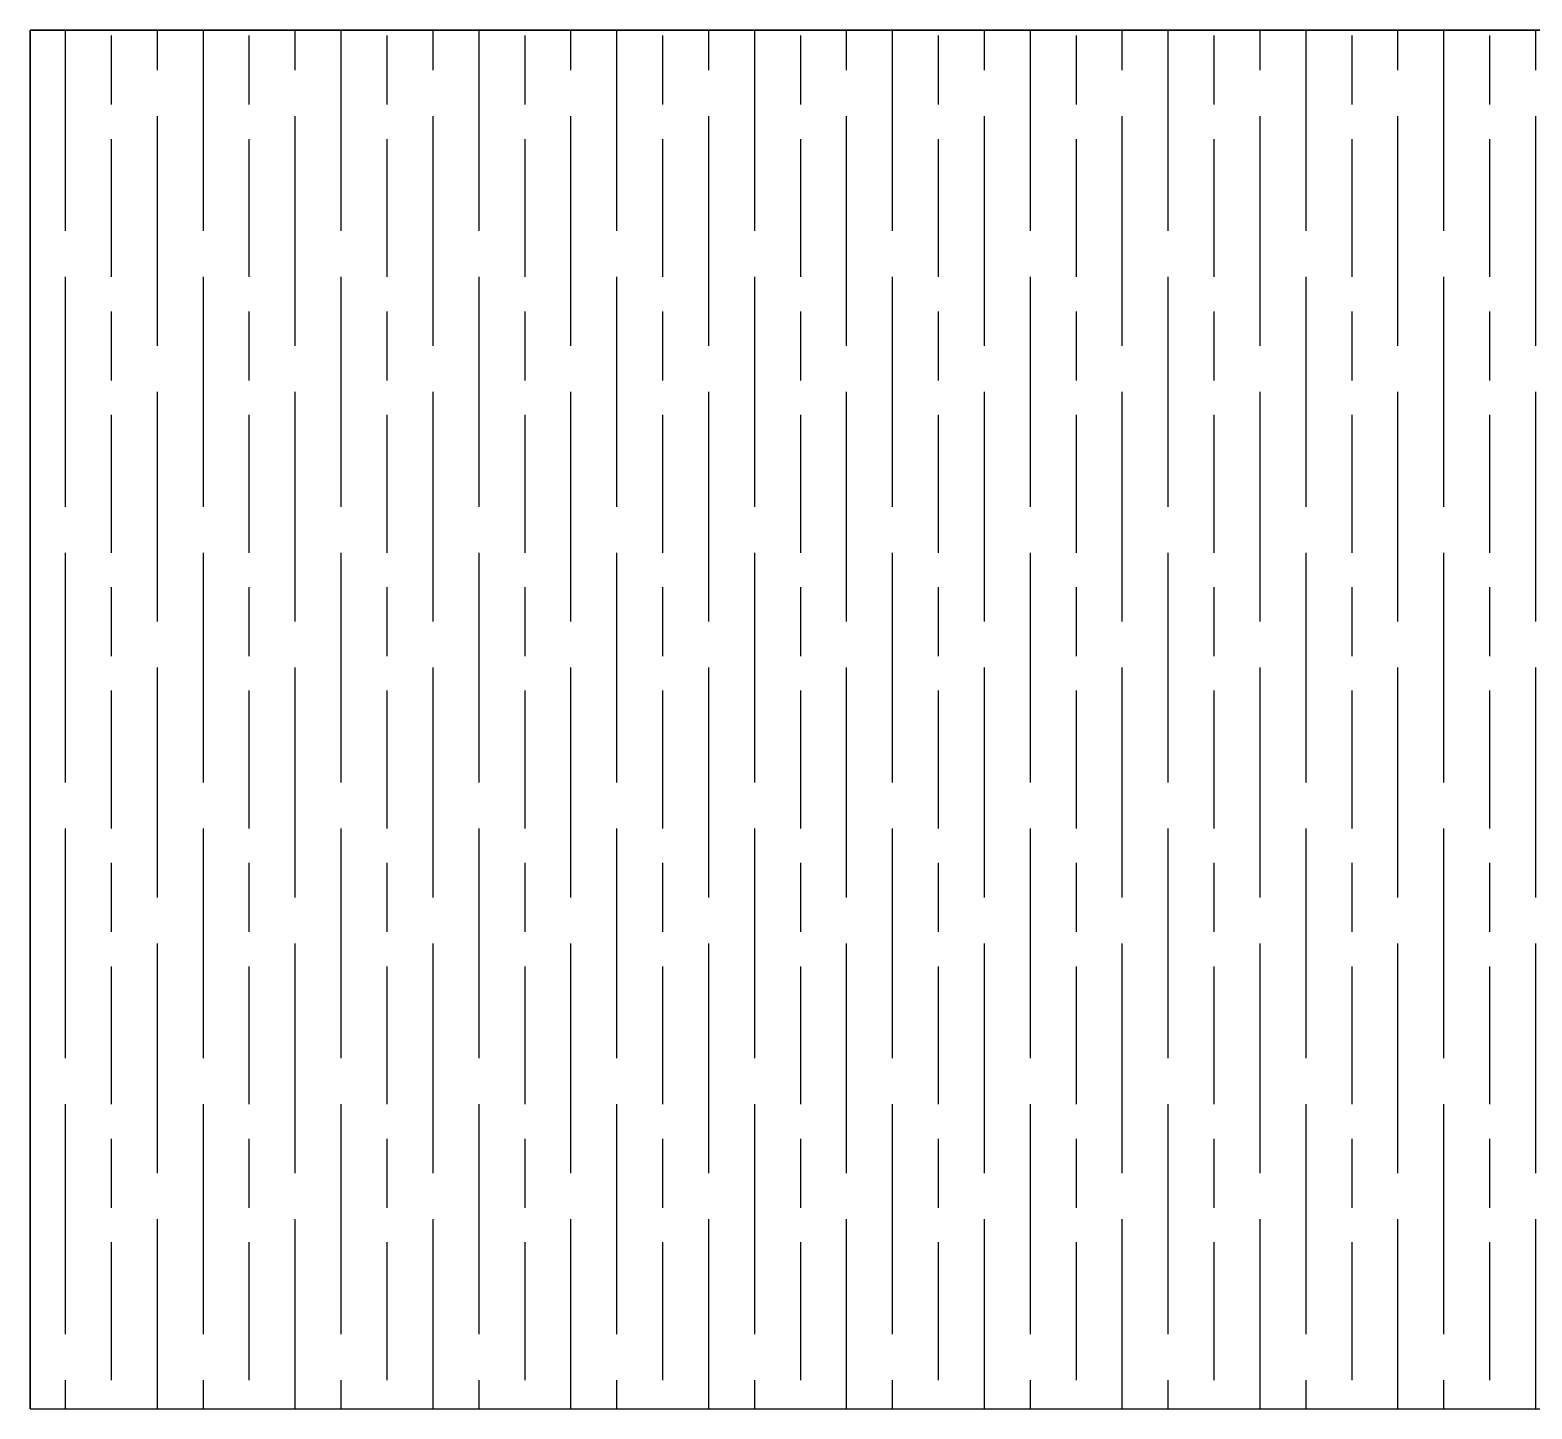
# Model space of a CAD drawing. Header units: centimetres. Extents: x -3096 to 17897, y -3131 to 15798.
# Drawn here: x 5265 to 5918, y -1953 to -1353 of the extents above; entities that cross this region are included whole.
import ezdxf

# ---------------------------------------------------------------- set-up
doc = ezdxf.new("R2010")
doc.units = ezdxf.units.CM

msp = doc.modelspace()

# ---------------------------------------------------------------- hatches: boundary and pattern name
at = {"transparency": 33554508}
h = msp.add_hatch(dxfattribs=at)
h.set_pattern_fill('GOST_WOOD', color=256, scale=10)
h.set_pattern_definition([(90, (0, 600), (60, -4e-15), [100, -20]), (90, (20, 580), (60, -4e-15), [60, -15, 30, -15]), (90, (40, 550), (60, -4e-15), [100, -20])])
h.paths.add_polyline_path([(7264.59, -1952.53), (7264.59, -1352.53), (5264.59, -1352.53), (5264.59, -1952.53), (5464.59, -1952.53)])

# ---------------------------------------------------------------- linework, layer by layer
for p, q in [((5264.59, -1352.53), (7264.59, -1352.53)), ((5264.59, -1952.53), (5264.59, -1352.53)), ((6245.36, -1352.53), (5264.59, -1352.53)), ((5264.59, -1352.53), (5264.59, -1952.53)), ((5264.59, -1952.53), (5464.59, -1952.53)), ((5464.59, -1952.53), (7264.59, -1952.53))]:
    msp.add_line(p, q)

doc.saveas('drawing.dxf')
